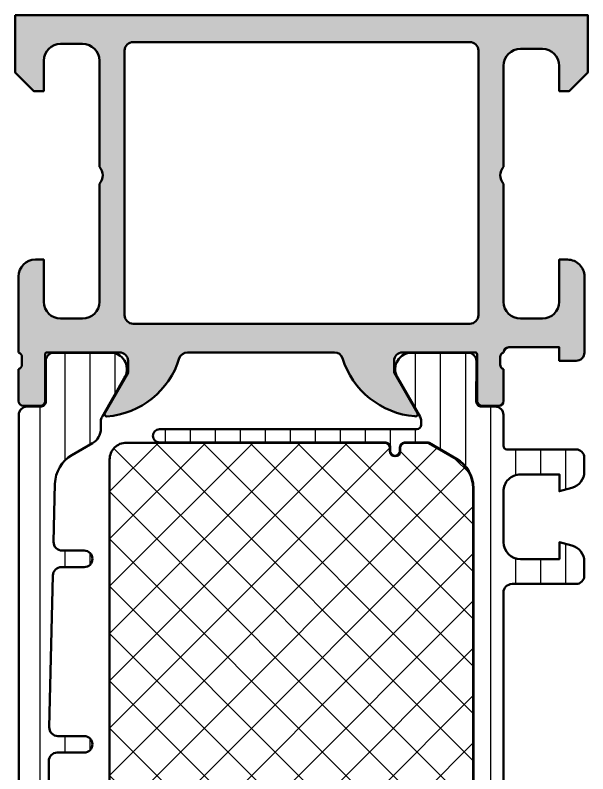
# Model space of a CAD drawing. Extents: x 0 to 64, y 0 to 90.
# Drawn here: x 0 to 34, y 45 to 90 of the extents above; entities that cross this region are included whole.
import ezdxf

# ---------------------------------------------------------------- set-up
doc = ezdxf.new("R2010")
doc.units = 0
for name, color, linetype, lineweight in [('0S-Alu contour', 7, 'Continuous', 50), ('0S-Alu hatch', 252, 'Continuous', 25), ('0S-Plastic contour', 254, 'Continuous', 50), ('0S-Plastic hatch', 253, 'Continuous', 25), ('0S-PT contour', 91, 'Continuous', 50), ('0S-PT hatch', 103, 'Continuous', 25)]:
    doc.layers.add(name, color=color, linetype=linetype, lineweight=lineweight)
pattern_1 = [(90, (0, 0), (-1.4859, 0), [])]

# ---------------------------------------------------------------- blocks, each defined once
blk = doc.blocks.new('345150__6ECDCAC2_669F_4CC4_B9E7_BBB5239AB3CF_')
at = {"layer": '0S-Alu hatch'}
h = blk.add_hatch(color=256, dxfattribs=at)
edge = h.paths.add_edge_path()
edge.add_line((0, 90), (0, 86.59999843788682))
edge.add_line((0, 86.59999843788682), (1.099975585937514, 85.50000020218432))
edge.add_line((1.099975585937514, 85.50000020218432), (1.699981689453132, 85.50000020218432))
edge.add_line((1.699981689453132, 85.50000020218432), (1.699981687887455, 87.2999546848608))
edge.add_ellipse((2.700037649618943, 87.29995468486082), major_axis=(-1.000055961731487, 0), ratio=1, start_angle=270.0000000008111, end_angle=360, ccw=False)
edge.add_line((2.700037649604785, 88.30001064659231), (3.999961505930516, 88.30001064493648))
edge.add_ellipse((3.999961505930515, 87.30000457577535), major_axis=(-1.000006069161145, 0), ratio=1, start_angle=180, end_angle=270, ccw=False)
edge.add_line((4.999967575091661, 87.30000457577535), (4.999967575073249, 80.99999972534717))
edge.add_ellipse((4.4749917827408, 80.49999972534715), major_axis=(-0.7249824705019307, 0), ratio=1, start_angle=136.3958616163865, end_angle=223.6041383836137, ccw=False)
edge.add_line((4.999967575073249, 79.99999972534715), (4.999967575555978, 72.99996865398472))
edge.add_ellipse((3.999998646435689, 72.99996865398471), major_axis=(-0.9999689291202891, 0), ratio=1, start_angle=90.00000000946358, end_angle=180, ccw=False)
edge.add_line((3.999998646600854, 71.99999972486442), (2.700000504637611, 71.99999972513244))
edge.add_ellipse((2.700000504637612, 73.00001854049391), major_axis=(-1.000018815361471, 0), ratio=1, start_angle=0, end_angle=90, ccw=False)
edge.add_line((1.699981689276139, 73.00001854049393), (1.699981689453132, 75.49999972534715))
edge.add_line((1.699981689453132, 75.49999972534715), (1.200016055021656, 75.49999972593763))
edge.add_arc((1.200016055021656, 74.49996535977863), 1.000034366158999, 90, 180)
edge.add_line((0.1999816888626571, 74.49996535977863), (0.1999816894531321, 69.9999920959526))
edge.add_ellipse((0.1211452429100948, 69.7324715039595), major_axis=(-0.2788950563274191, 0), ratio=1, start_angle=178.8354106259323, end_angle=253.5801235805083, ccw=False)
edge.add_line((0.3999826894531325, 69.72680309596127), (0.3999826894531324, 69.27320909596114))
edge.add_ellipse((0.1211145938099747, 69.26754843648405), major_axis=(-0.2789255417371398, 0), ratio=1, start_angle=106.4245945553528, end_angle=181.1628700728925, ccw=False)
edge.add_line((0.1999816894531313, 69.00000509596111), (0.1999816894531321, 67.11999409595262))
edge.add_arc((0.4999816894531434, 67.11999409595262), 0.3000000000000113, 180, 269.9999999999999)
edge.add_line((0.4999816894531433, 66.81999409595261), (1.479956008495904, 66.81999409595261))
edge.add_arc((1.479956008495903, 67.11999409595262), 0.3000000000000114, 270.0000000000001, 360)
edge.add_line((1.779956008495915, 67.11999409595262), (1.779956008495922, 69.8801292514489))
edge.add_ellipse((1.899956008495905, 69.88012925144892), major_axis=(-0.1199999999999832, 0), ratio=1, start_angle=269.9999006516062, end_angle=360, ccw=False)
edge.add_line((1.899956216570695, 70.00012925144873), (6.199840943423427, 70.00012179582485))
edge.add_ellipse((6.199840076467524, 69.50013467805165), major_axis=(-0.4999871177739534, 0), ratio=1, start_angle=180, end_angle=269.9999006516118, ccw=False)
edge.add_line((6.699827194241472, 69.50013467805165), (6.699827194213874, 68.80012484741745))
edge.add_line((6.699827194213874, 68.80012484741745), (5.317756965105964, 66.40630112925525))
edge.add_arc((5.436142735002857, 66.3379512976101), 0.1366999999999954, 150.0000814796152, 274.3396519337141)
edge.add_arc((5.077079729584895, 71.06953803519097), 4.88189117603398, 274.3396519337141, 343.0455981424621)
edge.add_ellipse((10.22505848806551, 69.50012179565967), major_axis=(-0.4999999999999852, 0), ratio=1, start_angle=270, end_angle=343.04559814246113, ccw=False)
edge.add_line((10.22505848806551, 70.00012179565965), (18.95781005463403, 70.00012179565962))
edge.add_ellipse((18.95781005463403, 69.5001217956598), major_axis=(-0.4999999999998437, 0), ratio=1, start_angle=197.2895527157377, end_angle=269.9999999999992, ccw=False)
edge.add_arc((24.13585305585458, 71.11186689830784), 4.923085062803338, 197.2895527157355, 265.263160401941)
edge.add_line((23.72930812835698, 66.20559664917528), (23.76962184906007, 66.20012637329637))
edge.add_arc((23.76140792886532, 66.33892136110627), 0.1390378262420717, 273.386827568517, 384.0602702874503)
edge.add_line((23.88836574554442, 66.39560671997609), (22.50012111663819, 68.80012484741746))
edge.add_line((22.50012111663819, 68.80012484741746), (22.5001211166106, 69.50013467805168))
edge.add_ellipse((23.00010823438452, 69.50013467805167), major_axis=(-0.4999871177739231, 0), ratio=1, start_angle=270.00009934834316, end_angle=360, ccw=False)
edge.add_line((23.00010736742901, 70.00012179582482), (27.30014658952599, 70.00012925171337))
edge.add_ellipse((27.3001467975954, 69.88012925171356), major_axis=(-0.1200000000000002, 0), ratio=1, start_angle=180, end_angle=270.00009934582476, ccw=False)
edge.add_line((27.4201467975954, 69.88012925171356), (27.4201467975954, 67.12013142505418))
edge.add_arc((27.72014679759541, 67.12013142505418), 0.3000000000000078, 180, 270)
edge.add_line((27.72014679759541, 66.82013142505417), (28.70012111663818, 66.82013142505417))
edge.add_arc((28.70012111663818, 67.12013142505418), 0.3000000000000114, 270, 360)
edge.add_line((29.00012111663819, 67.12013142505418), (29.00012111663819, 69.00014242506268))
edge.add_ellipse((29.07898821228136, 69.26768576558561), major_axis=(-0.2789255417371453, 0), ratio=1, start_angle=-1.162870072786916, end_angle=73.57540544464399, ccw=False)
edge.add_line((28.80012011663818, 69.27334642506219), (28.80012011663819, 69.7269404250626))
edge.add_ellipse((29.07895756318121, 69.73260883306105), major_axis=(-0.278895056327411, 0), ratio=1, start_angle=-73.58012358050831, end_angle=1.1645893741144278, ccw=False)
edge.add_ellipse((29.30012108660488, 69.99999518650024), major_axis=(-0.3000000000000264, 0), ratio=1, start_angle=270.02913640656817, end_angle=359.97436232385303, ccw=False)
edge.add_line((29.29996852874341, 70.29999514771043), (32.29998672008515, 70.29999514771043))
edge.add_line((32.29998672008515, 70.29999514771043), (32.29998672008515, 69.49999972534715))
edge.add_line((32.29998672008515, 69.49999972534715), (33.30002127516854, 69.50000735381118))
edge.add_arc((33.30001746070581, 69.99997661371016), 0.4999692599135264, 270.0004371321068, 359.9992228112989)
edge.add_line((33.79998672057334, 69.99996983187603), (33.80004775897463, 74.4998986902237))
edge.add_arc((32.79996028467246, 74.49991225477821), 1.00008747439416, 359.9992228764861, 450)
edge.add_line((32.79996028467246, 75.49999972917237), (32.3000477552414, 75.49999972534715))
edge.add_line((32.3000477552414, 75.49999972534715), (32.30004775906023, 73.00008712280979))
edge.add_ellipse((31.29996035776834, 73.00008712280982), major_axis=(-1.000087401291892, 0), ratio=1, start_angle=90.0000000761815, end_angle=180, ccw=False)
edge.add_line((31.29996035909807, 71.99999972151792), (30.00005784405467, 71.99999972361867))
edge.add_ellipse((30.00005784405467, 73.00005852307613), major_axis=(-1.000058799457463, 0), ratio=1, start_angle=0, end_angle=89.9999999999996, ccw=False)
edge.add_line((28.99999904459722, 73.00005852307612), (28.99999904632569, 79.99999972534715))
edge.add_ellipse((29.52483838664404, 80.49999972534715), major_axis=(-0.7248836686985065, 0), ratio=1, start_angle=-43.61157673631351, end_angle=43.61157673631362, ccw=False)
edge.add_line((28.99999904632569, 80.99999972534717), (28.99999904521282, 87.00038766034935))
edge.add_ellipse((30.00005385501394, 87.00038766034935), major_axis=(-1.000054809801117, 0), ratio=1, start_angle=270.000000164669, end_angle=360, ccw=False)
edge.add_line((30.00005385213977, 88.00044247015046), (31.29996142883505, 88.00044247238465))
edge.add_ellipse((31.29996142883504, 87.00035614156478), major_axis=(-1.000086330819868, 0), ratio=1, start_angle=180, end_angle=269.9999999999996, ccw=False)
edge.add_line((32.30004775965492, 87.00035614156477), (32.3000477552414, 85.49999257278978))
edge.add_line((32.3000477552414, 85.49999257278978), (32.9000233411789, 85.49999257278978))
edge.add_line((32.9000233411789, 85.49999257278978), (33.99999893188943, 86.5999679203087))
edge.add_line((33.99999893188943, 86.5999679203087), (33.99999893188943, 90))
edge.add_line((33.99999893188943, 90), (0, 90))
edge = h.paths.add_edge_path()
edge.add_ellipse((6.999985574729919, 87.89999111938248), major_axis=(-0.5000027408751322, 0), ratio=1, start_angle=270, end_angle=360, ccw=False)
edge.add_line((6.999985574729919, 88.39999386025762), (26.99998104666921, 88.39999386025762))
edge.add_ellipse((26.99998104666903, 87.8999911193825), major_axis=(-0.5000027408751145, 0), ratio=1, start_angle=180, end_angle=269.99999999997885, ccw=False)
edge.add_line((27.49998378754414, 87.8999911193825), (27.49998378753664, 72.19999667358933))
edge.add_ellipse((26.99998104666902, 72.19999941445695), major_axis=(-0.5000027408751322, 0), ratio=1, start_angle=90.00000000002109, end_angle=179.9996859215194, ccw=False)
edge.add_line((26.99998104666921, 71.69999667358182), (6.999985574729912, 71.6999966735818))
edge.add_ellipse((6.999985574729914, 72.19999941445693), major_axis=(-0.5000027408751145, 0), ratio=1, start_angle=0, end_angle=90, ccw=False)
edge.add_line((6.499982833854799, 72.1999994144567), (6.499982833854787, 87.89999111938248))
at = {"layer": '0S-Alu contour', "color": 7}
for points in [[(0, 90), (0, 86.59999843788682), (1.099975585937514, 85.50000020218432), (1.699981689453132, 85.50000020218432), (1.699981687887455, 87.2999546848608)], [(32.30004775965492, 87.00035614156477), (32.3000477552414, 85.49999257278978), (32.9000233411789, 85.49999257278978), (33.99999893188943, 86.5999679203087), (33.99999893188943, 90), (0, 90)], [(2.700037649604785, 88.30001064659231), (3.999961505930516, 88.30001064493648)], [(6.999985574729919, 88.39999386025762), (26.99998104666921, 88.39999386025762)], [(6.499982833854799, 72.1999994144567), (6.499982833854787, 87.89999111938248)], [(27.49998378754414, 87.8999911193825), (27.49998378753664, 72.19999667358933)], [(30.00005385213977, 88.00044247015046), (31.29996142883505, 88.00044247238465)], [(4.999967575091661, 87.30000457577535), (4.999967575073249, 80.99999972534717)], [(28.99999904632569, 80.99999972534717), (28.99999904521282, 87.00038766034935)], [(4.999967575073249, 79.99999972534715), (4.999967575555978, 72.99996865398472)], [(28.99999904459722, 73.00005852307612), (28.99999904632569, 79.99999972534715)], [(1.699981689276139, 73.00001854049393), (1.699981689453132, 75.49999972534715), (1.200016055021656, 75.49999972593763)], [(32.79996028467246, 75.49999972917237), (32.3000477552414, 75.49999972534715), (32.30004775906023, 73.00008712280979)], [(0.1999816888626571, 74.49996535977863), (0.1999816894531321, 69.9999920959526)], [(33.79998672057334, 69.99996983187603), (33.80004775897463, 74.4998986902237)], [(3.999998646600854, 71.99999972486442), (2.700000504637611, 71.99999972513244)], [(26.99998104666921, 71.69999667358182), (6.999985574729914, 71.6999966735818)], [(31.29996035909807, 71.99999972151792), (30.00005784405467, 71.99999972361867)], [(29.29996852874341, 70.29999514771043), (32.29998672008515, 70.29999514771043), (32.29998672008515, 69.49999972534715), (33.30002127516854, 69.50000735381118)], [(1.779956008495915, 67.11999409595262), (1.779956008495922, 69.8801292514489)], [(1.899956216570695, 70.00012925144873), (6.199840943423427, 70.00012179582485)], [(10.22505848806551, 70.00012179565965), (18.95781005463403, 70.00012179565962)], [(23.00010736742901, 70.00012179582482), (27.30014658952599, 70.00012925171337)], [(27.4201467975954, 69.88012925171356), (27.4201467975954, 67.12013142505418)], [(0.3999826894531325, 69.72680309596127), (0.3999826894531324, 69.27320909596114)], [(6.699827194241472, 69.50013467805165), (6.699827194213874, 68.80012484741745), (5.317756965105964, 66.40630112925525)], [(23.88836574554442, 66.39560671997609), (22.50012111663819, 68.80012484741746), (22.5001211166106, 69.50013467805168)], [(28.80012011663818, 69.27334642506219), (28.80012011663819, 69.7269404250626)], [(0.1999816894531313, 69.00000509596111), (0.1999816894531321, 67.11999409595262)], [(29.00012111663819, 67.12013142505418), (29.00012111663819, 69.00014242506268)], [(0.4999816894531433, 66.81999409595261), (1.479956008495904, 66.81999409595261)], [(27.72014679759541, 66.82013142505417), (28.70012111663818, 66.82013142505417)], [(23.72930812835698, 66.20559664917528), (23.76962184906007, 66.20012637329637)]]:
    blk.add_lwpolyline(points, dxfattribs=at)
at = {"layer": '0S-Alu contour', "color": 7, "extrusion": (0, 0, -1)}
for centre, radius, start, end in [((-2.700037649618943, 87.29995468486082), 1.000055961731487, 0, 89.99999999918889), ((-3.999961505930515, 87.30000457577535), 1.000006069161145, 90.00000000000003, 180), ((-6.999985574729919, 87.89999111938248), 0.5000027408751322, 0, 90), ((-26.99998104666903, 87.8999911193825), 0.5000027408751145, 90.00000000002115, 180), ((-30.00005385501394, 87.00038766034935), 1.000054809801117, 0, 89.99999983533101), ((-31.29996142883504, 87.00035614156478), 1.000086330819868, 90.0000000000004, 180), ((-4.4749917827408, 80.49999972534715), 0.7249824705019307, 136.3958616163863, 223.6041383836136), ((-29.52483838664404, 80.49999972534715), 0.7248836686985065, 316.3884232636864, 43.61157673631359), ((-2.700000504637612, 73.00001854049391), 1.000018815361471, 270.0000000000001, 0), ((-3.999998646435689, 72.99996865398471), 0.9999689291202891, 180, 269.9999999905364), ((-30.00005784405467, 73.00005852307613), 1.000058799457463, 270.0000000000004, 0), ((-31.29996035776834, 73.00008712280982), 1.000087401291892, 180, 269.9999999238185), ((-6.999985574729914, 72.19999941445693), 0.5000027408751145, 270, 0), ((-26.99998104666902, 72.19999941445695), 0.5000027408751322, 180.0003140784807, 269.9999999999789), ((-29.30012108660488, 69.99999518650024), 0.3000000000000264, 0.0256376761469857, 89.97086359343184), ((-0.1211452429100948, 69.7324715039595), 0.2788950563274191, 106.4198764194917, 181.1645893740678), ((-1.899956008495905, 69.88012925144892), 0.1199999999999832, 0, 90.0000993483938), ((-6.199840076467524, 69.50013467805165), 0.4999871177739535, 90.00009934838816, 180), ((-10.22505848806551, 69.50012179565967), 0.4999999999999852, 16.95440185753889, 90), ((-18.95781005463403, 69.5001217956598), 0.4999999999998437, 90.00000000000081, 162.7104472842623), ((-23.00010823438452, 69.50013467805167), 0.4999871177739231, 0, 89.99990065165684), ((-27.3001467975954, 69.88012925171356), 0.1200000000000002, 89.99990065417525, 180), ((-29.07895756318121, 69.73260883306105), 0.2788950563274111, 358.8354106258856, 73.58012358050831), ((-0.1211145938099747, 69.26754843648405), 0.2789255417371398, 178.8371299271075, 253.5754054446472), ((-29.07898821228136, 69.26768576558561), 0.2789255417371453, 286.424594555356, 1.162870072786864)]:
    blk.add_arc(centre, radius, start, end, dxfattribs=at)
at = {"layer": '0S-Alu contour', "color": 7}
for centre, radius, start, end in [((1.200016055021656, 74.49996535977863), 1.000034366158999, 90, 180), ((32.79996028467246, 74.49991225477821), 1.00008747439416, 359.9992228764861, 90), ((33.30001746070581, 69.99997661371016), 0.4999692599135264, 270.0004371321068, 359.9992228112989), ((5.077079729584895, 71.06953803519097), 4.88189117603398, 274.3396519337141, 343.0455981424621), ((24.13585305585458, 71.11186689830784), 4.923085062803338, 197.2895527157355, 265.263160401941), ((0.4999816894531434, 67.11999409595262), 0.3000000000000113, 180, 269.9999999999999), ((1.479956008495903, 67.11999409595262), 0.3000000000000114, 270.0000000000001, 0), ((27.72014679759541, 67.12013142505418), 0.3000000000000078, 180, 270), ((28.70012111663818, 67.12013142505418), 0.3000000000000114, 270, 0), ((5.436142735002857, 66.3379512976101), 0.1366999999999954, 150.0000814796152, 274.3396519337141), ((23.76140792886532, 66.33892136110627), 0.1390378262420717, 273.386827568517, 24.06027028745019)]:
    blk.add_arc(centre, radius, start, end, dxfattribs=at)
blk = doc.blocks.new('245321__E12FED70_F3BD_486D_B991_094067EE0B43___371A906A_006D_4555_A95F_C51B1B352F07_')
at = {"layer": '0S-Plastic hatch'}
h = blk.add_hatch(dxfattribs=at)
h.set_pattern_fill('ANSI31', color=256, scale=0.4680000000000001, angle=45, style=0)
h.set_pattern_definition(pattern_1)
edge = h.paths.add_edge_path()
edge.add_line((0.2100000000000716, 66.29000300000004), (0.2099999999998813, 16.20999700000016))
edge.add_arc((0.6999999999999843, 16.20999700000015), 0.4900000000001033, 180, 270)
edge.add_line((0.6999999999999842, 15.71999700000004), (1.510334012242519, 15.71999700000004))
edge.add_ellipse((1.51033331504907, 15.4099963029038), major_axis=(-0.3100006970970319, 0), ratio=1, start_angle=179.99987114239, end_angle=269.9998711414442, ccw=False)
edge.add_line((1.820334012145318, 15.40999560570996), (1.81999938293616, 13.00999856427239))
edge.add_arc((2.309995360374904, 13.00999597743865), 0.489995977445572, 179.9996975194316, 269.9999999999988)
edge.add_line((2.309995360374893, 12.51999999999308), (5.785822496184177, 12.52000000000005))
edge.add_arc((5.644228849108113, 13.4998180747229), 0.989996070924471, 278.2228963588973, 392.7407569883852)
edge.add_line((6.476940554088969, 14.03524634894249), (5.158304390806198, 16.31919149350408))
edge.add_ellipse((5.599977361871155, 16.57419146728962), major_axis=(-0.5099999999999716, 0), ratio=1, start_angle=-0.5398516222250009, end_angle=29.99999659934531, ccw=False)
edge.add_line((5.089999999999859, 16.57899671221201), (5.08999999999985, 17.03149545762275))
edge.add_arc((4.099999999999886, 17.03149545762273), 0.9899999999999629, 0, 60.00000000000137)
edge.add_line((4.594999999999847, 17.88886060736931), (3.368146686273929, 18.59718469830511))
edge.add_ellipse((4.373146686273983, 20.33789575991204), major_axis=(-2.010000000000204, 0), ratio=1, start_angle=1.3413950657791816, end_angle=60.00000000000159, ccw=False)
edge.add_line((2.363697512194481, 20.2908424200517), (2.282977305942242, 23.73806109287137))
edge.add_ellipse((2.792837544141461, 23.75000000000011), major_axis=(-0.5099999999999935, 0), ratio=1, start_angle=-90.00000000000023, end_angle=1.3413950657791816, ccw=False)
edge.add_line((2.792837544141463, 24.26000000000011), (4.100000000000031, 24.26000000000011))
edge.add_arc((4.100000000000031, 24.75000000000011), 0.4899999999999985, 270, 450)
edge.add_line((4.100000000000031, 25.24000000000011), (2.746005466508169, 25.2400000000001))
edge.add_ellipse((2.746005466508165, 25.75000000000011), major_axis=(-0.5100000000000052, 0), ratio=1, start_angle=1.3413950657787268, end_angle=90.00000000000051, ccw=False)
edge.add_line((2.236145228308934, 25.73806109287137), (2.025400878959051, 34.73806109287141))
edge.add_ellipse((2.53526111715823, 34.75000000000014), major_axis=(-0.5099999999999535, 0), ratio=1, start_angle=-90.00000000000051, end_angle=1.3413950657788973, ccw=False)
edge.add_line((2.535261117158234, 35.2600000000001), (4.100000000000035, 35.2600000000001))
edge.add_arc((4.100000000000033, 35.7500000000001), 0.490000000000002, 270.0000000000002, 450.0000000000002)
edge.add_line((4.100000000000031, 36.2400000000001), (2.499999999999982, 36.24000000000009))
edge.add_ellipse((2.499999999999983, 36.75000000000011), major_axis=(-0.5100000000000123, 0), ratio=1, start_angle=0, end_angle=89.99999999999989, ccw=False)
edge.add_line((1.989999999999975, 36.7500000000001), (1.989999999999976, 45.75000000000011))
edge.add_ellipse((2.499999999999981, 45.7500000000001), major_axis=(-0.510000000000005, 0), ratio=1, start_angle=270.0000000000002, end_angle=360, ccw=False)
edge.add_line((2.499999999999979, 46.2600000000001), (4.100000000000026, 46.2600000000001))
edge.add_arc((4.100000000000025, 46.7500000000001), 0.490000000000002, 270.0000000000001, 450)
edge.add_line((4.100000000000024, 47.2400000000001), (2.535261117158277, 47.24000000000008))
edge.add_ellipse((2.53526111715828, 47.75000000000009), major_axis=(-0.5100000000000123, 0), ratio=1, start_angle=-1.3413950657770215, end_angle=89.99999999999972, ccw=False)
edge.add_line((2.025400878959045, 47.76193890712881), (2.236145228308932, 56.76193890712884))
edge.add_ellipse((2.746005466508148, 56.75000000000011), major_axis=(-0.5099999999999905, 0), ratio=1, start_angle=269.999999999999, end_angle=358.6586049342224, ccw=False)
edge.add_line((2.746005466508158, 57.2600000000001), (4.100000000000034, 57.2600000000001))
edge.add_arc((4.100000000000035, 57.75000000000011), 0.490000000000002, 269.9999999999999, 449.9999999999999)
edge.add_line((4.100000000000036, 58.24000000000011), (2.792837544141457, 58.24000000000012))
edge.add_ellipse((2.792837544141472, 58.75000000000012), major_axis=(-0.5100000000000052, 0), ratio=1, start_angle=-1.3413950657759983, end_angle=89.9999999999983, ccw=False)
edge.add_line((2.282977305942241, 58.76193890712883), (2.363697512194483, 62.20915757994852))
edge.add_ellipse((4.373146686273768, 62.16210424008819), major_axis=(-2.009999999999982, 0), ratio=1, start_angle=299.99999999999943, end_angle=358.65860493422105, ccw=False)
edge.add_line((3.368146686273792, 63.90281530169491), (4.594999999999857, 64.61113939263082))
edge.add_arc((4.099999999999865, 65.46850454237742), 0.99, 299.9999999999994, 360)
edge.add_line((5.089999999999865, 65.46850454237747), (5.089999999999837, 65.92100328778697))
edge.add_ellipse((5.599977361871403, 65.92580853271036), major_axis=(-0.5100000000002506, 0), ratio=1, start_angle=-29.999996599346503, end_angle=0.5398516223369825, ccw=False)
edge.add_line((5.158304390806208, 66.18080850649604), (6.476940554088954, 68.4647536510576))
edge.add_arc((5.644228849108119, 69.00018192527719), 0.989996070924473, 327.2592430116143, 441.7771036411001)
edge.add_line((5.785822496184227, 69.98000000000003), (2.309997999999985, 69.98000000000003))
edge.add_arc((2.309995360365528, 69.49000402257082), 0.4899959774362018, 89.99969134458075, 180.0079887600601)
edge.add_line((1.819999387692276, 69.4899357023503), (1.820334009229261, 67.09004622298079))
edge.add_ellipse((1.510334012242515, 67.09000300000005), major_axis=(-0.310000000000014, 0), ratio=1, start_angle=90.00000000000051, end_angle=180.0079886915353, ccw=False)
edge.add_line((1.510334012242517, 66.78000300000004), (0.7000000000000691, 66.78000300000004))
edge.add_arc((0.7000000000000693, 66.29000300000004), 0.4899999999999949, 90.00000000000003, 180)
at = {"layer": '0S-Plastic contour', "color": 7}
for points in [[(5.785822496184227, 69.98000000000003), (2.309997999999985, 69.98000000000003)], [(1.819999387692276, 69.4899357023503), (1.820334009229261, 67.09004622298079)], [(5.158304390806208, 66.18080850649604), (6.476940554088954, 68.4647536510576)], [(1.510334012242517, 66.78000300000004), (0.7000000000000691, 66.78000300000004)], [(0.2100000000000716, 66.29000300000004), (0.2099999999998813, 16.20999700000015)], [(5.089999999999865, 65.46850454237747), (5.089999999999837, 65.92100328778697)], [(3.368146686273792, 63.90281530169491), (4.594999999999857, 64.61113939263082)], [(2.282977305942241, 58.76193890712883), (2.363697512194483, 62.20915757994852)], [(4.100000000000036, 58.24000000000011), (2.792837544141457, 58.24000000000012)], [(2.746005466508158, 57.2600000000001), (4.100000000000034, 57.2600000000001)], [(2.025400878959045, 47.76193890712881), (2.236145228308932, 56.76193890712884)], [(4.100000000000024, 47.2400000000001), (2.535261117158277, 47.24000000000008)], [(2.499999999999979, 46.2600000000001), (4.100000000000026, 46.2600000000001)], [(1.989999999999975, 36.7500000000001), (1.989999999999976, 45.75000000000011)], [(4.100000000000031, 36.2400000000001), (2.499999999999982, 36.24000000000009)], [(2.535261117158234, 35.2600000000001), (4.100000000000035, 35.2600000000001)], [(2.236145228308934, 25.73806109287137), (2.025400878959051, 34.73806109287141)], [(4.100000000000031, 25.24000000000011), (2.746005466508169, 25.2400000000001)], [(2.792837544141463, 24.26000000000011), (4.100000000000031, 24.26000000000011)], [(2.363697512194481, 20.2908424200517), (2.282977305942242, 23.73806109287137)], [(4.594999999999847, 17.88886060736931), (3.368146686273929, 18.59718469830511)], [(5.089999999999859, 16.57899671221201), (5.08999999999985, 17.03149545762275)], [(6.476940554088969, 14.03524634894249), (5.158304390806198, 16.31919149350408)], [(0.6999999999999842, 15.71999700000004), (1.510334012242519, 15.71999700000004)], [(1.820334012145318, 15.40999560570996), (1.81999938293616, 13.00999856427239)], [(2.309995360374893, 12.51999999999308), (5.785822496184177, 12.52000000000005)]]:
    blk.add_lwpolyline(points, dxfattribs=at)
for centre, radius, start, end in [((2.309995360365528, 69.49000402257082), 0.4899959774362018, 89.99969134458075, 180.0079887600601), ((5.644228849108119, 69.00018192527719), 0.989996070924473, 327.2592430116143, 81.77710364110015), ((0.7000000000000693, 66.29000300000004), 0.4899999999999949, 90.00000000000003, 180), ((4.099999999999865, 65.46850454237742), 0.99, 299.9999999999994, 0), ((4.100000000000035, 57.75000000000011), 0.490000000000002, 269.9999999999999, 89.99999999999991), ((4.100000000000025, 46.7500000000001), 0.490000000000002, 270.0000000000001, 90.0000000000001), ((4.100000000000033, 35.7500000000001), 0.490000000000002, 270.0000000000002, 90.00000000000021), ((4.100000000000031, 24.75000000000011), 0.4899999999999985, 270, 90), ((4.099999999999886, 17.03149545762273), 0.9899999999999629, 0, 60.00000000000137), ((0.6999999999999843, 16.20999700000015), 0.4900000000001033, 180, 270), ((5.644228849108113, 13.4998180747229), 0.989996070924471, 278.2228963588973, 32.74075698838522), ((2.309995360374904, 13.00999597743865), 0.489995977445572, 179.9996975194316, 269.9999999999988)]:
    blk.add_arc(centre, radius, start, end, dxfattribs=at)
at = {"layer": '0S-Plastic contour', "color": 7, "extrusion": (0, 0, -1)}
for centre, radius, start, end in [((-1.510334012242515, 67.09000300000005), 0.310000000000014, 179.9920113084647, 269.9999999999995), ((-5.599977361871403, 65.92580853271036), 0.5100000000002506, 359.460148377663, 29.99999659934651), ((-4.373146686273768, 62.16210424008819), 2.009999999999982, 1.341395065778929, 60.00000000000054), ((-2.792837544141472, 58.75000000000012), 0.5100000000000052, 270.0000000000017, 1.34139506577594), ((-2.746005466508148, 56.75000000000011), 0.5099999999999905, 1.34139506577757, 90.00000000000101), ((-2.53526111715828, 47.75000000000009), 0.5100000000000123, 270.0000000000003, 1.341395065777027), ((-2.499999999999981, 45.7500000000001), 0.510000000000005, 0, 89.99999999999976), ((-2.499999999999983, 36.75000000000011), 0.5100000000000123, 270.0000000000002, 0), ((-2.53526111715823, 34.75000000000014), 0.5099999999999535, 358.6586049342211, 90.00000000000045), ((-2.746005466508165, 25.75000000000011), 0.5100000000000052, 269.9999999999995, 358.6586049342213), ((-2.792837544141461, 23.75000000000011), 0.5099999999999935, 358.6586049342208, 90.00000000000026), ((-4.373146686273983, 20.33789575991204), 2.010000000000204, 299.9999999999984, 358.6586049342208), ((-5.599977361871155, 16.57419146728962), 0.5099999999999716, 330.0000034006548, 0.5398516222249916), ((-1.51033331504907, 15.4099963029038), 0.3100006970970319, 90.00012885855578, 180.0001288576101)]:
    blk.add_arc(centre, radius, start, end, dxfattribs=at)
blk = doc.blocks.new('245321__F6FE0683_AFB9_49F7_86C9_72318272DFD6___00C55B24_3196_4EDD_BDF4_E4D8DD837CE9_')
at = {"layer": '0S-Plastic hatch'}
h = blk.add_hatch(dxfattribs=at)
h.set_pattern_fill('ANSI31', color=256, scale=0.4680000000000001, angle=45, style=0)
h.set_pattern_definition(pattern_1)
edge = h.paths.add_edge_path()
edge.add_arc((29.19999999999974, 64.45000000004724), 0.2100000000000293, 180, 270.0000000000009)
edge.add_line((29.19999999999974, 64.2400000000472), (33.29999999999972, 64.24000000004726))
edge.add_ellipse((33.29999999999975, 63.75000000004729), major_axis=(-0.4899999999999664, 0), ratio=1, start_angle=180, end_angle=270.0000000000033, ccw=False)
edge.add_line((33.78999999999972, 63.75000000004729), (33.78999999999971, 62.91925077667293))
edge.add_ellipse((32.79999999999981, 62.91925077667293), major_axis=(-0.9899999999999025, 0), ratio=1, start_angle=105.0000000000064, end_angle=180, ccw=False)
edge.add_line((33.05623085465138, 61.96298420864687), (32.30999999999971, 61.76303225377569))
edge.add_line((32.30999999999971, 61.76303225377569), (32.30999999999971, 62.76000000004719))
edge.add_line((32.30999999999971, 62.76000000004719), (29.99999999999974, 62.76000000004725))
edge.add_arc((29.99999999999971, 61.75000000004724), 1.010000000000012, 89.9999999999986, 180)
edge.add_line((28.9899999999997, 61.75000000004725), (28.9899999999997, 58.75000000004725))
edge.add_arc((29.9999999999997, 58.75000000004725), 1.010000000000001, 180, 269.9999999999996)
edge.add_line((29.9999999999997, 57.74000000004726), (32.30999999999971, 57.74000000004723))
edge.add_line((32.30999999999971, 57.74000000004723), (32.30999999999971, 58.73696774631883))
edge.add_line((32.30999999999971, 58.73696774631883), (33.0562308546512, 58.53701579144781))
edge.add_ellipse((32.79999999999976, 57.58074922342167), major_axis=(-0.9899999999999524, 0), ratio=1, start_angle=180, end_angle=255.0000000000029, ccw=False)
edge.add_line((33.78999999999972, 57.58074922342164), (33.7899999999997, 56.7500000000472))
edge.add_ellipse((33.29999999999973, 56.75000000004721), major_axis=(-0.4899999999999664, 0), ratio=1, start_angle=89.9999999999992, end_angle=180, ccw=False)
edge.add_line((33.29999999999973, 56.26000000004724), (29.49999999999971, 56.26000000004722))
edge.add_arc((29.49999999999971, 55.75000000004721), 0.5100000000000052, 90.0000000000004, 180)
edge.add_line((28.98999999999971, 55.75000000004722), (28.98999999999971, 26.75000000000004))
edge.add_arc((29.49999999999969, 26.75000000000004), 0.5099999999999802, 180, 270.0000000000008)
edge.add_line((29.49999999999969, 26.24000000000006), (33.29999999999973, 26.24000000000006))
edge.add_ellipse((33.29999999999976, 25.7500000000001), major_axis=(-0.4899999999999523, 0), ratio=1, start_angle=180, end_angle=270.0000000000025, ccw=False)
edge.add_line((33.78999999999971, 25.7500000000001), (33.78999999999972, 24.91925077662576))
edge.add_ellipse((32.79999999999964, 24.91925077662575), major_axis=(-0.9900000000000799, 0), ratio=1, start_angle=104.9999999999934, end_angle=180, ccw=False)
edge.add_line((33.05623085465105, 23.96298420859946), (32.30999999999971, 23.76303225372853))
edge.add_line((32.30999999999971, 23.76303225372853), (32.30999999999971, 24.76000000000004))
edge.add_line((32.30999999999971, 24.76000000000004), (29.99999999999963, 24.76000000000001))
edge.add_arc((29.99999999999964, 23.75000000000007), 1.00999999999993, 90.00000000000081, 180)
edge.add_line((28.98999999999972, 23.75000000000007), (28.98999999999971, 20.75000000000005))
edge.add_arc((29.99999999999971, 20.75000000000005), 1.009999999999994, 180, 270)
edge.add_line((29.99999999999971, 19.74000000000006), (32.30999999999971, 19.74000000000006))
edge.add_line((32.30999999999971, 19.74000000000006), (32.30999999999971, 20.73696774627165))
edge.add_line((32.30999999999971, 20.73696774627165), (33.05623085465125, 20.53701579140055))
edge.add_ellipse((32.7999999999997, 19.58074922337437), major_axis=(-0.990000000000009, 0), ratio=1, start_angle=180, end_angle=254.999999999997, ccw=False)
edge.add_line((33.78999999999971, 19.58074922337438), (33.78999999999971, 18.74999999999999))
edge.add_ellipse((33.2999999999997, 18.75), major_axis=(-0.4900000000000091, 0), ratio=1, start_angle=90.0000000000017, end_angle=180, ccw=False)
edge.add_line((33.29999999999971, 18.26), (29.19999999999974, 18.26000000000006))
edge.add_arc((29.19999999999973, 18.05000000000003), 0.2100000000000257, 89.99999999999903, 180)
edge.add_line((28.98999999999971, 18.05000000000003), (28.98999999999972, 16.20999432109055))
edge.add_ellipse((28.50000267890202, 16.20999432109055), major_axis=(-0.4899973210976932, 0), ratio=1, start_angle=90, end_angle=180, ccw=False)
edge.add_line((28.50000267890202, 15.71999699999286), (27.68966866665957, 15.71999700000003))
edge.add_arc((27.68966866665952, 15.40999699999997), 0.3100000000000573, 89.99999999999145, 180)
edge.add_line((27.37966866665946, 15.40999700000012), (27.38000061715215, 13.00999723393018))
edge.add_ellipse((26.8900053048295, 13.00999531231903), major_axis=(-0.4899953123264091, 0), ratio=1, start_angle=89.9999222159521, end_angle=180.0002246966147, ccw=False)
edge.add_line((26.89000463961788, 12.51999999999307), (23.41417750380857, 12.52000000000003))
edge.add_ellipse((23.55577115088467, 13.49981807472288), major_axis=(-0.9899960709244716, 0), ratio=1, start_angle=-32.74075698838482, end_angle=81.77710364110033, ccw=False)
edge.add_line((22.72305944590382, 14.03524634894246), (24.04169560553909, 16.31919148718633))
edge.add_arc((23.60002263447412, 16.57419146097188), 0.5099999999999894, 330.0000034006544, 360.0057438232341)
edge.add_line((24.11002263191141, 16.57424258777196), (24.10999999868383, 16.8000260645701))
edge.add_arc((23.849999999945, 16.79999999995474), 0.260000000045304, 0.0057438172060589, 89.99999999386671)
edge.add_line((23.84999999997283, 17.06000000000004), (8.571013532980684, 17.06000000000062))
edge.add_ellipse((8.57101353298069, 17.4492590731171), major_axis=(-0.3892590731164738, 0), ratio=1, start_angle=-90.00000000000068, end_angle=89.99999999999932, ccw=False)
edge.add_line((8.571013532980693, 17.83851814623357), (21.95486402147732, 17.83851814623357))
edge.add_arc((21.95486402147732, 18.1500000000001), 0.3114818537665265, 269.9999999999993, 360)
edge.add_line((22.26634587524385, 18.15000000000011), (22.26634587524385, 18.35057079528626))
edge.add_ellipse((22.55577507995761, 18.35057079528627), major_axis=(-0.289429204713759, 0), ratio=1, start_angle=180, end_angle=360, ccw=False)
edge.add_line((22.84520428467136, 18.35057079528628), (22.84520428467137, 18.15))
edge.add_arc((23.15520428467131, 18.15), 0.3099999999999312, 180, 273.338438721119)
edge.add_line((23.17325675763474, 17.84052607828791), (24.46501280945994, 17.84052607828751))
edge.add_arc((24.46501280946, 18.05052607828753), 0.2100000000000186, 269.9999999999835, 299.9999999999993)
edge.add_line((24.57001280946001, 17.86866074349278), (26.20499999999969, 18.81262103807242))
edge.add_arc((25.19999999999975, 20.55333209967913), 2.009999999999958, 299.9999999999988, 360)
edge.add_line((27.20999999999971, 20.55333209967913), (27.2099999999997, 61.94666790036818))
edge.add_arc((25.19999999999981, 61.94666790036817), 2.009999999999887, 0, 59.99999999999552)
edge.add_line((26.20499999999989, 63.68737896197472), (24.57001280946035, 64.6313392565545))
edge.add_arc((24.46501280946034, 64.44947392175978), 0.2099999999999931, 59.99999999999767, 90.0000000000058)
edge.add_line((24.46501280946032, 64.65947392175975), (23.17325675763697, 64.6594739217596))
edge.add_arc((23.15520428467163, 64.35000000004729), 0.3100000000002612, 86.6615612785301, 180)
edge.add_line((22.84520428467136, 64.35000000004729), (22.84520428467136, 64.14942920476105))
edge.add_ellipse((22.5557750799576, 64.14942920476103), major_axis=(-0.2894292047137625, 0), ratio=1, start_angle=0, end_angle=180, ccw=False)
edge.add_line((22.26634587524384, 64.14942920476102), (22.26634587524385, 64.35000000004715))
edge.add_arc((21.95486402147728, 64.35000000004715), 0.3114818537665727, 0, 90.00000000000067)
edge.add_line((21.95486402147728, 64.66148185381371), (8.571013532980697, 64.66148185381374))
edge.add_ellipse((8.571013532980682, 65.05074092693016), major_axis=(-0.3892590731164205, 0), ratio=1, start_angle=-89.99999999999778, end_angle=90.0000000000021, ccw=False)
edge.add_line((8.571013532980668, 65.44000000004658), (23.84999999997283, 65.44000000004726))
edge.add_arc((23.84999999997283, 65.70000000006473), 0.2600000000174703, 270.0000000000016, 359.9942561767024)
edge.add_line((24.10999999868383, 65.69997393542154), (24.11002263191169, 65.92575741511287))
edge.add_arc((23.60002263447408, 65.92580853907539), 0.5100000000000183, 359.9942564954373, 389.9999965993432)
edge.add_line((24.04169560553909, 66.18080851286093), (22.72305944590372, 68.46475365110494))
edge.add_ellipse((23.55577115088468, 69.00018192532436), major_axis=(-0.9899960709244657, 0), ratio=1, start_angle=-81.77710364109811, end_angle=32.74075698837339, ccw=False)
edge.add_line((23.41417750380855, 69.9800000000472), (26.89000199999281, 69.98000000004721))
edge.add_ellipse((26.89000463961767, 69.49000402260853), major_axis=(-0.4899959774457914, 0), ratio=1, start_angle=179.9920751942274, end_angle=270.00030865429704, ccw=False)
edge.add_line((27.38000061237646, 69.48993624932803), (27.37966866962469, 67.09004587703238))
edge.add_arc((27.68966866667468, 67.09000300006242), 0.3100000000152057, 179.9920752599478, 269.9999999977005)
edge.add_line((27.68966866666224, 66.78000300004722), (28.5000026789021, 66.7800030000544))
edge.add_ellipse((28.50000267890206, 66.29000567895677), major_axis=(-0.4899973210976328, 0), ratio=1, start_angle=180, end_angle=269.999999999995, ccw=False)
edge.add_line((28.98999999999969, 66.29000567895672), (28.98999999999971, 64.45000000004727))
at = {"layer": '0S-Plastic contour', "color": 7}
for points in [[(23.41417750380855, 69.9800000000472), (26.89000199999281, 69.98000000004721)], [(27.38000061237646, 69.48993624932803), (27.37966866962469, 67.09004587703238)], [(24.04169560553909, 66.18080851286093), (22.72305944590372, 68.46475365110494)], [(27.68966866666224, 66.78000300004722), (28.5000026789021, 66.7800030000544)], [(28.98999999999969, 66.29000567895672), (28.98999999999971, 64.45000000004727)], [(24.10999999868383, 65.69997393542154), (24.11002263191169, 65.92575741511287)], [(8.571013532980668, 65.44000000004658), (23.84999999997283, 65.44000000004726)], [(21.95486402147728, 64.66148185381371), (8.571013532980697, 64.66148185381374)], [(24.46501280946032, 64.65947392175975), (23.17325675763697, 64.6594739217596)], [(26.20499999999989, 63.68737896197472), (24.57001280946035, 64.6313392565545)], [(22.26634587524384, 64.14942920476102), (22.26634587524385, 64.35000000004715)], [(22.84520428467136, 64.35000000004729), (22.84520428467136, 64.14942920476105)], [(29.19999999999974, 64.2400000000472), (33.29999999999972, 64.24000000004726)], [(33.78999999999972, 63.75000000004729), (33.78999999999971, 62.91925077667293)], [(33.05623085465138, 61.96298420864687), (32.30999999999971, 61.76303225377569), (32.30999999999971, 62.76000000004719), (29.99999999999974, 62.76000000004725)], [(27.20999999999971, 20.55333209967913), (27.2099999999997, 61.94666790036818)], [(28.9899999999997, 61.75000000004725), (28.9899999999997, 58.75000000004725)], [(29.9999999999997, 57.74000000004726), (32.30999999999971, 57.74000000004723), (32.30999999999971, 58.73696774631883), (33.0562308546512, 58.53701579144781)], [(33.78999999999972, 57.58074922342164), (33.7899999999997, 56.7500000000472)], [(33.29999999999973, 56.26000000004724), (29.49999999999971, 56.26000000004722)], [(28.98999999999971, 55.75000000004722), (28.98999999999971, 26.75000000000004)], [(29.49999999999969, 26.24000000000006), (33.29999999999973, 26.24000000000006)], [(33.78999999999971, 25.7500000000001), (33.78999999999972, 24.91925077662576)], [(33.05623085465105, 23.96298420859946), (32.30999999999971, 23.76303225372853), (32.30999999999971, 24.76000000000004), (29.99999999999963, 24.76000000000001)], [(28.98999999999972, 23.75000000000007), (28.98999999999971, 20.75000000000005)], [(29.99999999999971, 19.74000000000006), (32.30999999999971, 19.74000000000006), (32.30999999999971, 20.73696774627165), (33.05623085465125, 20.53701579140055)], [(33.78999999999971, 19.58074922337438), (33.78999999999971, 18.74999999999999)], [(24.57001280946001, 17.86866074349278), (26.20499999999969, 18.81262103807242)], [(22.26634587524385, 18.15000000000011), (22.26634587524385, 18.35057079528626)], [(22.84520428467136, 18.35057079528628), (22.84520428467137, 18.15)], [(28.98999999999971, 18.05000000000003), (28.98999999999972, 16.20999432109055)], [(33.29999999999971, 18.26), (29.19999999999974, 18.26000000000006)], [(8.571013532980693, 17.83851814623357), (21.95486402147732, 17.83851814623357)], [(23.17325675763474, 17.84052607828791), (24.46501280945994, 17.84052607828751)], [(23.84999999997283, 17.06000000000004), (8.571013532980684, 17.06000000000062)], [(24.11002263191141, 16.57424258777196), (24.10999999868383, 16.8000260645701)], [(22.72305944590382, 14.03524634894246), (24.04169560553909, 16.31919148718633)], [(27.37966866665946, 15.40999700000012), (27.38000061715215, 13.00999723393018)], [(28.50000267890202, 15.71999699999286), (27.68966866665957, 15.71999700000003)], [(26.89000463961788, 12.51999999999307), (23.41417750380857, 12.52000000000003)]]:
    blk.add_lwpolyline(points, dxfattribs=at)
at = {"layer": '0S-Plastic contour', "color": 7, "extrusion": (0, 0, -1)}
for centre, radius, start, end in [((-23.55577115088468, 69.00018192532436), 0.9899960709244657, 327.2592430116266, 81.77710364109826), ((-26.89000463961767, 69.49000402260853), 0.4899959774457914, 89.99969134570294, 180.0079248057727), ((-28.50000267890206, 66.29000567895677), 0.4899973210976328, 90.000000000005, 180), ((-8.571013532980682, 65.05074092693016), 0.3892590731164205, 269.9999999999979, 89.99999999999793), ((-22.5557750799576, 64.14942920476103), 0.2894292047137625, 180, 0), ((-33.29999999999975, 63.75000000004729), 0.4899999999999665, 89.99999999999667, 180), ((-32.79999999999981, 62.91925077667293), 0.9899999999999025, 180, 254.9999999999936), ((-32.79999999999976, 57.58074922342167), 0.9899999999999524, 104.9999999999971, 180), ((-33.29999999999973, 56.75000000004721), 0.4899999999999665, 180, 270.0000000000008), ((-33.29999999999976, 25.7500000000001), 0.4899999999999523, 89.99999999999751, 180), ((-32.79999999999964, 24.91925077662575), 0.9900000000000801, 180, 255.0000000000066), ((-32.7999999999997, 19.58074922337437), 0.9900000000000092, 105.000000000003, 180), ((-22.55577507995761, 18.35057079528627), 0.289429204713759, 0, 180), ((-33.2999999999997, 18.75), 0.4900000000000091, 180, 269.9999999999983), ((-8.57101353298069, 17.4492590731171), 0.3892590731164738, 270.0000000000007, 90.00000000000078), ((-28.50000267890202, 16.20999432109055), 0.4899973210976932, 180, 270), ((-23.55577115088467, 13.49981807472288), 0.9899960709244716, 278.2228963588998, 32.74075698838485), ((-26.8900053048295, 13.00999531231903), 0.4899953123264091, 179.9997753033853, 270.0000777840479)]:
    blk.add_arc(centre, radius, start, end, dxfattribs=at)
at = {"layer": '0S-Plastic contour', "color": 7}
for centre, radius, start, end in [((27.68966866667468, 67.09000300006242), 0.3100000000152057, 179.9920752599478, 269.9999999977005), ((23.60002263447408, 65.92580853907539), 0.5100000000000183, 359.9942564954373, 29.99999659934315), ((23.84999999997283, 65.70000000006473), 0.2600000000174703, 270.0000000000016, 359.9942561767024), ((21.95486402147728, 64.35000000004715), 0.3114818537665727, 0, 90.00000000000067), ((23.15520428467163, 64.35000000004729), 0.3100000000002612, 86.6615612785301, 180), ((24.46501280946034, 64.44947392175978), 0.2099999999999931, 59.99999999999767, 90.0000000000058), ((29.19999999999974, 64.45000000004724), 0.2100000000000293, 180, 270.0000000000009), ((25.19999999999981, 61.94666790036817), 2.009999999999887, 0, 59.99999999999552), ((29.99999999999971, 61.75000000004724), 1.010000000000012, 89.9999999999986, 180), ((29.9999999999997, 58.75000000004725), 1.010000000000001, 180, 269.9999999999996), ((29.49999999999971, 55.75000000004721), 0.5100000000000052, 90.0000000000004, 180), ((29.49999999999969, 26.75000000000004), 0.5099999999999802, 180, 270.0000000000008), ((29.99999999999964, 23.75000000000007), 1.00999999999993, 90.00000000000081, 180), ((29.99999999999971, 20.75000000000005), 1.009999999999994, 180, 270), ((25.19999999999975, 20.55333209967913), 2.009999999999958, 299.9999999999988, 0), ((21.95486402147732, 18.1500000000001), 0.3114818537665265, 269.9999999999993, 0), ((23.15520428467131, 18.15), 0.3099999999999312, 180, 273.338438721119), ((29.19999999999973, 18.05000000000003), 0.2100000000000257, 89.99999999999903, 180), ((24.46501280946, 18.05052607828753), 0.2100000000000186, 269.9999999999835, 299.9999999999993), ((23.849999999945, 16.79999999995474), 0.260000000045304, 0.0057438172060589, 89.99999999386671), ((23.60002263447412, 16.57419146097188), 0.5099999999999894, 330.0000034006544, 0.0057438232341285), ((27.68966866665952, 15.40999699999997), 0.3100000000000573, 89.99999999999145, 180)]:
    blk.add_arc(centre, radius, start, end, dxfattribs=at)
blk = doc.blocks.new('465070__9E333679_8B84_421E_805A_9356681B391F_')
at = {"layer": '0S-PT hatch'}
h = blk.add_hatch(dxfattribs=at)
h.set_pattern_fill('ANSI37', color=256, scale=0.625, angle=90, style=0)
h.set_pattern_definition([(135, (0, 0), (-1.403165018917055, -1.403165018917055), []), (225, (0, 0), (1.403165018917055, -1.403165018917055), [])])
edge = h.paths.add_edge_path()
edge.add_line((5.609999999999714, 63.65020331974269), (5.609999999999709, 18.84979668030456))
edge.add_arc((6.59999999999971, 18.84979668030457), 0.9900000000000002, 180, 270)
edge.add_line((6.59999999999971, 17.85979668030457), (21.95634587524384, 17.85979668030456))
edge.add_arc((21.95634587524383, 18.14979668030457), 0.2900000000000098, 270.0000000000014, 360)
edge.add_line((22.24634587524384, 18.14979668030457), (22.24634587524384, 18.35036747559082))
edge.add_ellipse((22.55577507995761, 18.35036747559082), major_axis=(-0.3094292047137621, 0), ratio=1, start_angle=180, end_angle=360, ccw=False)
edge.add_line((22.86520428467137, 18.35036747559082), (22.86520428467137, 18.14979668030458))
edge.add_arc((23.15520428467137, 18.14979668030458), 0.2899999999999991, 180, 266.5483281938143)
edge.add_line((23.13774436919653, 17.86032275859209), (24.46501280946016, 17.86032275859209))
edge.add_arc((24.46501280946015, 18.05032275859208), 0.1899999999999977, 270.0000000000021, 300.000000000001)
edge.add_line((24.56001280946015, 17.88577793187304), (26.1949999999997, 18.82973822645261))
edge.add_arc((25.19999999999972, 20.55312877998364), 1.989999999999987, 299.9999999999994, 360)
edge.add_line((27.18999999999971, 20.55312877998365), (27.1899999999997, 61.94646458067269))
edge.add_arc((25.19999999999972, 61.94646458067269), 1.989999999999987, 0, 60.00000000000086)
edge.add_line((26.19499999999968, 63.66985513420372), (24.56001280946013, 64.61381542878328))
edge.add_arc((24.46501280946019, 64.44927060206427), 0.1899999999999413, 60.00000000000997, 90.0000000000075)
edge.add_line((24.46501280946016, 64.63927060206422), (23.1382819763843, 64.63927060206422))
edge.add_arc((23.15574189185918, 64.34979668035173), 0.2900000000000069, 93.4516718061941, 180)
edge.add_line((22.86574189185917, 64.34979668035173), (22.86574189185917, 64.1492258850655))
edge.add_ellipse((22.55577507995761, 64.1492258850655), major_axis=(-0.3099668119015639, 0), ratio=1, start_angle=0, end_angle=180, ccw=False)
edge.add_line((22.24580826805604, 64.1492258850655), (22.24580826805604, 64.34979668030456))
edge.add_arc((21.95540162866506, 64.34979668030456), 0.2904066393909765, 0, 89.99999999982334)
edge.add_line((21.95540162866596, 64.64020331969556), (6.600000000002722, 64.64020331974267))
edge.add_arc((6.599999999999685, 63.65020331974269), 0.9899999999999735, 89.99999999982418, 180)
at = {"layer": '0S-PT contour', "color": 7}
for points in [[(21.95540162866596, 64.64020331969556), (6.600000000002722, 64.64020331974267)], [(24.46501280946016, 64.63927060206422), (23.1382819763843, 64.63927060206422)], [(26.19499999999968, 63.66985513420372), (24.56001280946013, 64.61381542878328)], [(22.24580826805604, 64.1492258850655), (22.24580826805604, 64.34979668030456)], [(22.86574189185917, 64.34979668035173), (22.86574189185917, 64.1492258850655)], [(5.609999999999714, 63.65020331974269), (5.609999999999709, 18.84979668030456)], [(27.18999999999971, 20.55312877998365), (27.1899999999997, 61.94646458067269)], [(24.56001280946015, 17.88577793187304), (26.1949999999997, 18.82973822645261)], [(22.24634587524384, 18.14979668030457), (22.24634587524384, 18.35036747559082)], [(22.86520428467137, 18.35036747559082), (22.86520428467137, 18.14979668030458)], [(6.59999999999971, 17.85979668030457), (21.95634587524384, 17.85979668030456)], [(23.13774436919653, 17.86032275859209), (24.46501280946016, 17.86032275859209)]]:
    blk.add_lwpolyline(points, dxfattribs=at)
for centre, radius, start, end in [((6.599999999999685, 63.65020331974269), 0.9899999999999735, 89.99999999982418, 180), ((21.95540162866506, 64.34979668030456), 0.2904066393909765, 0, 89.99999999982334), ((23.15574189185918, 64.34979668035173), 0.2900000000000069, 93.4516718061941, 180), ((24.46501280946019, 64.44927060206427), 0.1899999999999413, 60.00000000000997, 90.0000000000075), ((25.19999999999972, 61.94646458067269), 1.989999999999987, 0, 60.00000000000086), ((25.19999999999972, 20.55312877998364), 1.989999999999987, 299.9999999999994, 0), ((6.59999999999971, 18.84979668030457), 0.9900000000000002, 180, 270), ((21.95634587524383, 18.14979668030457), 0.2900000000000098, 270.0000000000014, 0), ((23.15520428467137, 18.14979668030458), 0.2899999999999991, 180, 266.5483281938143), ((24.46501280946015, 18.05032275859208), 0.1899999999999977, 270.0000000000021, 300.000000000001)]:
    blk.add_arc(centre, radius, start, end, dxfattribs=at)
at = {"layer": '0S-PT contour', "color": 7, "extrusion": (0, 0, -1)}
for centre, radius, start, end in [((-22.55577507995761, 64.1492258850655), 0.3099668119015639, 180, 0), ((-22.55577507995761, 18.35036747559082), 0.3094292047137621, 0, 180)]:
    blk.add_arc(centre, radius, start, end, dxfattribs=at)
blk = doc.blocks.new('465070__595A5F3C_D411_4414_874A_A1454E3501CB_')
at = {"layer": '0S-Alu contour', "color": 7}
blk.add_blockref('345150__6ECDCAC2_669F_4CC4_B9E7_BBB5239AB3CF_', (0, 0), dxfattribs=at)
at = {"layer": '0S-Plastic contour', "color": 7}
for name in ['245321__E12FED70_F3BD_486D_B991_094067EE0B43___371A906A_006D_4555_A95F_C51B1B352F07_', '245321__F6FE0683_AFB9_49F7_86C9_72318272DFD6___00C55B24_3196_4EDD_BDF4_E4D8DD837CE9_']:
    blk.add_blockref(name, (0, 0), dxfattribs=at)
at = {"layer": '0S-PT contour', "color": 7}
blk.add_blockref('465070__9E333679_8B84_421E_805A_9356681B391F_', (0, 0), dxfattribs=at)

msp = doc.modelspace()

# ---------------------------------------------------------------- block references
at = {"layer": '0S-Alu contour', "color": 7}
msp.add_blockref('465070__595A5F3C_D411_4414_874A_A1454E3501CB_', (0, 0), dxfattribs=at)

doc.saveas('drawing.dxf')
